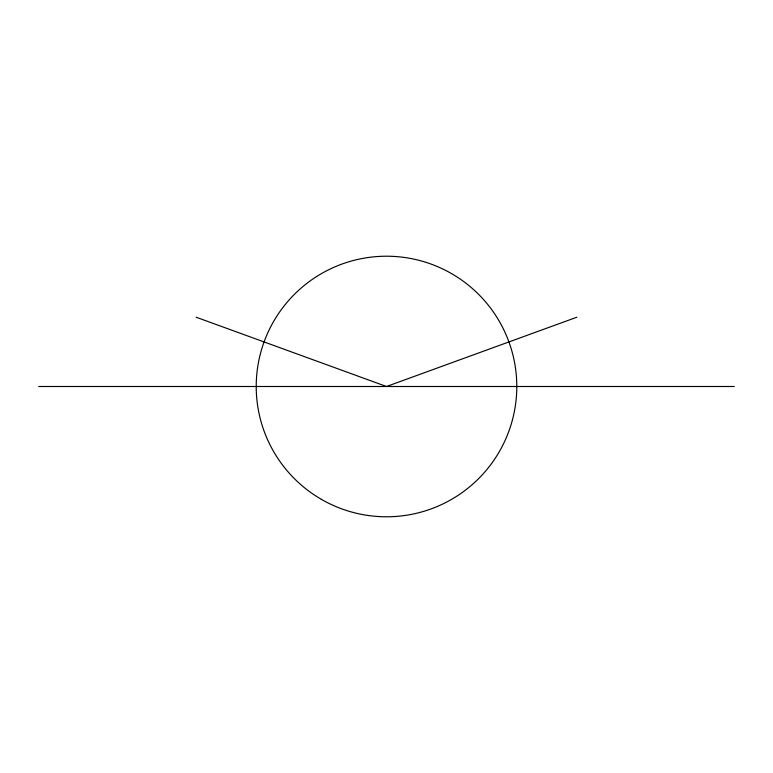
<?xml version="1.0" encoding="UTF-8"?>
<svg xmlns="http://www.w3.org/2000/svg" width="773" height="773" viewBox="0 0 773 773"><rect width="100%" height="100%" fill="white"/><g stroke="black" fill="none" stroke-linecap="round" stroke-linejoin="round"><path stroke-width="1.16" d="M576.871 317.21L386.5 386.5L196.129 317.21M38.65 386.5L734.35 386.5M321.355 499.329A130.289 130.289 0 0 0 516.789 386.5A130.289 130.289 0 0 0 321.355 273.671A130.289 130.289 0 0 0 321.355 499.329"/></g></svg>
